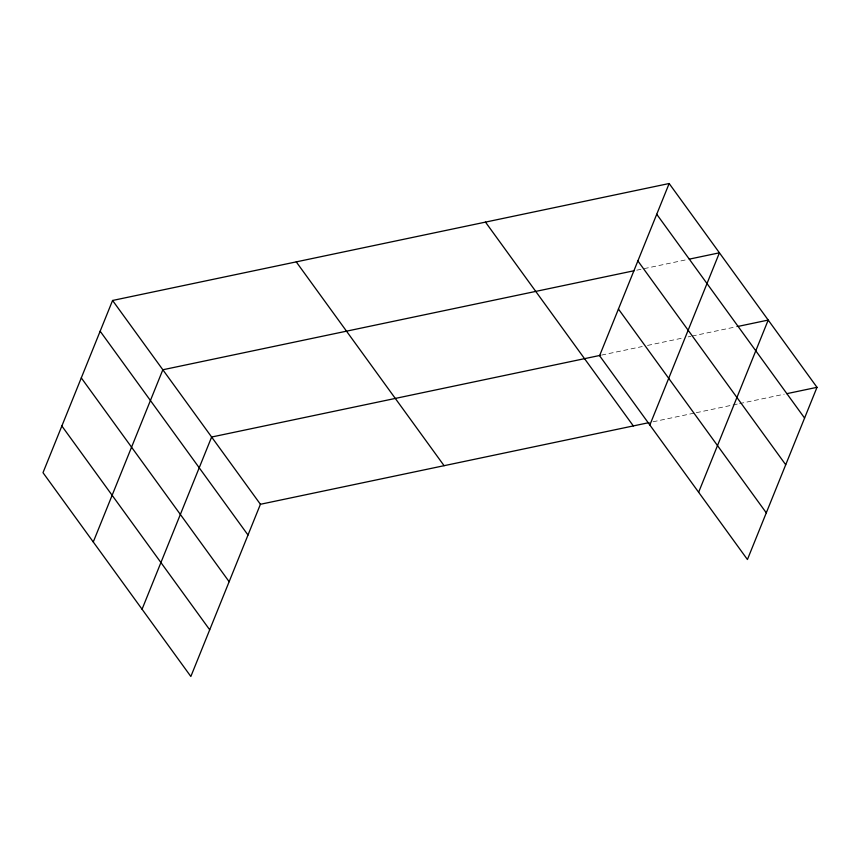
<?xml version="1.0" encoding="UTF-8"?>
<svg xmlns="http://www.w3.org/2000/svg" width="860" height="860" viewBox="0 0 860 860"><rect width="100%" height="100%" fill="white"/><g stroke="black" fill="none" stroke-linecap="round" stroke-linejoin="round"><path stroke-width="0.64" stroke-dasharray="4.3 3.22" d="M636.765 270.18L686.624 259.699M601.591 355.083L642.259 346.537M647.515 345.43L682.937 337.991M688.183 336.883L690.806 336.335M692.117 336.056L736.719 326.682M653.009 421.787L694.987 412.961M696.299 412.692L731.72 405.243M733.032 404.974L738.288 403.867M739.6 403.587L784.202 394.213"/><path stroke-width="1.29" d="M669.155 183.513L599.581 355.717L747.426 559.527L817 387.322L669.155 183.513L112.574 300.473L43 472.677L190.845 676.487L260.419 504.283L649.074 422.615M93.267 541.972L162.841 369.768L634.142 270.728M142.061 609.224L211.635 437.031L600.28 355.352M649.848 425.012L719.422 252.808L689.247 259.15M698.632 492.264L768.206 320.07L738.03 326.413M786.825 393.665L817 387.322M656.728 214.258L804.584 418.067M637.873 260.935L785.717 464.744M618.437 309.03L766.292 512.839M485.481 222.117L633.325 425.926M296.248 261.881L444.093 465.69M112.574 300.473L260.419 504.283M100.158 331.218L248.002 535.027M81.291 377.895L229.147 581.704M61.855 425.99L209.711 629.799"/></g></svg>
